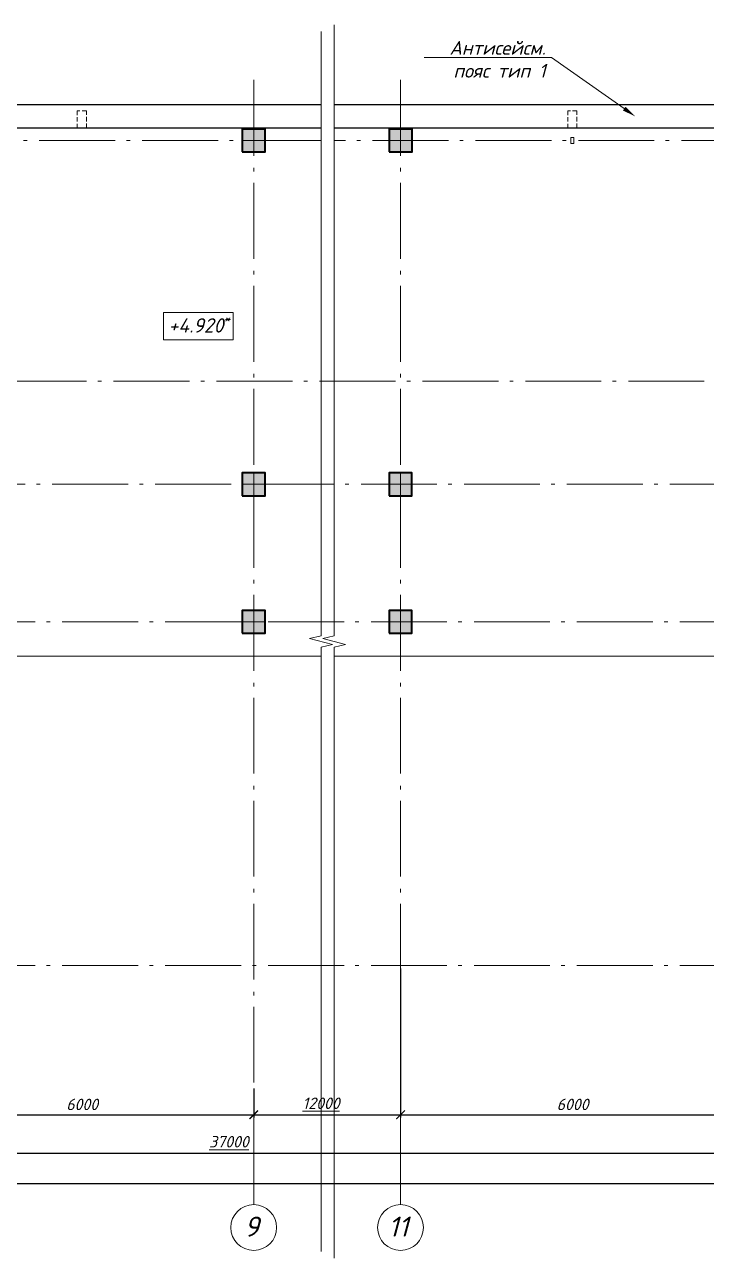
# Model space of a CAD drawing. Header units: millimetres. Extents: x -238377 to -11282, y -123214 to -44846.
# Drawn here: x -77371 to -65471, y -84319 to -62789 of the extents above; entities that cross this region are included whole.
import ezdxf
from ezdxf import colors
from ezdxf.entities.mleader import LeaderData, LeaderLine
from ezdxf.enums import TextEntityAlignment as Align
from ezdxf.math import Vec2, Vec3

# ---------------------------------------------------------------- set-up
doc = ezdxf.new("R2010")
doc.units = ezdxf.units.MM
doc.header["$MEASUREMENT"] = 0
doc.linetypes.add('Double Dashed', pattern=[1797.222233, 1325, -211.666656, 63.333344, -197.222233])
doc.linetypes.add('штриховаяX2', pattern=[38.1, 25.4, -12.7])
doc.layers.get('0').update_dxf_attribs({"lineweight": 5})
for name, color, linetype, lineweight in [('#Бетон', 10, 'Continuous', 35), ('#Выноски', 150, 'Continuous', 15), ('#Оси', 7, 'Continuous', 5), ('колонны_Ном._пера__94', 252, 'Continuous', 13), ('колонны_Ном._пера__99', 7, 'Continuous', 40), ('Конструкции', 160, 'Continuous', 5), ('оси_Ном._пера__96', 7, 'Continuous', 5), ('оси_Ном._пера__97', 7, 'Continuous', 20), ('размеры', 7, 'Continuous', 5), ('текст_Ном._пера__1', 7, 'Continuous', 0), ('текст_Ном._пера__98', 7, 'Continuous', 35), ('чертеж_Ном._пера__96', 7, 'Continuous', 13)]:
    doc.layers.add(name, color=color, linetype=linetype, lineweight=lineweight)
for name, color, linetype in [('#стены наруж', 7, 'Continuous'), ('колонны', 7, 'Continuous'), ('оси', 7, 'Continuous')]:
    doc.layers.add(name, color=color, linetype=linetype)
doc.styles.add('GOST 2.304', font='isocpeui.ttf')
doc.styles.get("Standard").update_dxf_attribs({"font": 'isocpeui.ttf'})
doc.styles.add('STEP PR', font='isocpeui.ttf')
doc.styles.add('СГЕНЕРИР_СТИЛЬ_3', font='gost_2_304-81_type.ttf')
doc.dimstyles.get("Standard").update_dxf_attribs({"dimtxt": 200, "dimasz": 150, "dimexe": 50, "dimexo": 50, "dimgap": 80, "dimtad": 1, "dimdec": 0, "dimzin": 0, "dimdsep": 46, "dimtxsty": 'Standard', "dimblk": 'ARCHTICK', "dimcen": 5, "dimdle": 50, "dimadec": 0, "dimazin": 0, "dimtfac": 1, "dimtdec": 0, "dimtofl": 0, "dimtmove": 1, "dimatfit": 3, "dimfxl": 1, "dimtolj": 1, "dimtzin": 0, "dimarcsym": 0})

# ---------------------------------------------------------------- blocks, each defined once
blk = doc.blocks.new('Колонна_15_1', base_point=(22379, 71856))
at = {"layer": 'колонны_Ном._пера__94', "linetype": 'Continuous', "true_color": 0x7d7d7d}
blk.add_hatch(color=8, dxfattribs=at).paths.add_polyline_path([(22179, 71647), (22579, 71647), (22579, 72047), (22179, 72047)])
blk.add_hatch(color=8, dxfattribs=at).paths.add_polyline_path([(22179, 71647), (22579, 71647), (22579, 72047), (22179, 72047)])
at = {"layer": 'колонны_Ном._пера__99', "linetype": 'Continuous', "flags": 128}
blk.add_lwpolyline([(22179, 71647), (22579, 71647), (22579, 72047), (22179, 72047)], close=True, dxfattribs=at)
at = {"layer": 'колонны_Ном._пера__99', "color": 8, "linetype": 'Continuous', "true_color": 0x737373, "flags": 128}
blk.add_lwpolyline([(22179, 71647), (22579, 71647), (22579, 72047), (22179, 72047)], close=True, dxfattribs=at)
at = {"layer": 'оси_Ном._пера__96', "color": 253, "lineweight": 5, "true_color": 0x9c9c9c}
for points in [[(22379, 72047), (22379, 71647)], [(22379, 72047), (22379, 71647)], [(22179, 71847), (22579, 71847)], [(22179, 71847), (22579, 71847)]]:
    blk.add_lwpolyline(points, dxfattribs=at)
blk = doc.blocks.new('Стандартный маркер сетки_16')
at = {"layer": 'оси_Ном._пера__96', "linetype": 'Double Dashed'}
blk.add_line((900, 0), (41068, 0), dxfattribs=at)
at = {"layer": 'оси_Ном._пера__96', "style": 'СГЕНЕРИР_СТИЛЬ_3'}
blk.add_attdef('AC_MarkerText_1', text='', height=350, rotation=180, dxfattribs=at).set_placement((-261, 270), align=Align.BOTTOM_LEFT)
blk = doc.blocks.new('_ArchTick')
at = {"color": 0, "linetype": 'ByBlock', "const_width": 0.15}
blk.add_lwpolyline([(-0.5, -0.5), (0.5, 0.5)], dxfattribs=at)
blk = doc.blocks.new('*D280')
at = {"layer": 'Defpoints', "color": 0, "lineweight": 0, "transparency": 16777216}
for p in [(-113522, -82586), (-55309, -82767), (-55309, -83013)]:
    blk.add_point(p, dxfattribs=at)
at = {"layer": 'размеры', "color": 0, "lineweight": -2, "transparency": 16777216}
for p, q in [((-113522, -82636), (-113522, -83063)), ((-55309, -82817), (-55309, -83063)), ((-113572, -83013), (-55259, -83013))]:
    blk.add_line(p, q, dxfattribs=at)
at = {"layer": 'размеры', "color": 0, "lineweight": -2, "transparency": 16777216, "xscale": 150, "yscale": 150, "zscale": 150, "rotation": 180}
blk.add_blockref('_ArchTick', (-113522, -83013), dxfattribs=at)
at = {"layer": 'размеры', "color": 0, "lineweight": -2, "transparency": 16777216, "xscale": 150, "yscale": 150, "zscale": 150}
blk.add_blockref('_ArchTick', (-55309, -83013), dxfattribs=at)
at = {"layer": 'размеры', "color": 0, "transparency": 16777216, "insert": (-79684, -82833), "char_height": 200, "attachment_point": 5}
blk.add_mtext('\\A1;58213', dxfattribs=at)
blk = doc.blocks.new('*D290')
at = {"layer": 'Defpoints', "color": 0, "lineweight": 0, "transparency": 16777216}
for p in [(-79372, -81278), (-73372, -81353), (-73372, -81813)]:
    blk.add_point(p, dxfattribs=at)
at = {"layer": 'размеры', "color": 0, "lineweight": -2, "transparency": 16777216}
for p, q in [((-79372, -81328), (-79372, -81863)), ((-73372, -81403), (-73372, -81863)), ((-79422, -81813), (-73322, -81813))]:
    blk.add_line(p, q, dxfattribs=at)
at = {"layer": 'размеры', "color": 0, "lineweight": -2, "transparency": 16777216, "xscale": 150, "yscale": 150, "zscale": 150, "rotation": 180}
blk.add_blockref('_ArchTick', (-79372, -81813), dxfattribs=at)
at = {"layer": 'размеры', "color": 0, "lineweight": -2, "transparency": 16777216, "xscale": 150, "yscale": 150, "zscale": 150}
blk.add_blockref('_ArchTick', (-73372, -81813), dxfattribs=at)
at = {"layer": 'размеры', "color": 0, "transparency": 16777216, "insert": (-76367, -81633), "char_height": 200, "attachment_point": 5}
blk.add_mtext('\\A1;6000', dxfattribs=at)
blk = doc.blocks.new('*D291')
at = {"layer": 'Defpoints', "color": 0, "lineweight": 0, "transparency": 16777216}
for p in [(-70809, -79210), (-73372, -81303), (-70809, -81813)]:
    blk.add_point(p, dxfattribs=at)
at = {"layer": 'размеры', "color": 0, "lineweight": -2, "transparency": 16777216}
for p, q in [((-70809, -79260), (-70809, -81863)), ((-73372, -81353), (-73372, -81863)), ((-73422, -81813), (-70759, -81813))]:
    blk.add_line(p, q, dxfattribs=at)
at = {"layer": 'размеры', "color": 0, "lineweight": -2, "transparency": 16777216, "xscale": 150, "yscale": 150, "zscale": 150, "rotation": 180}
blk.add_blockref('_ArchTick', (-73372, -81813), dxfattribs=at)
at = {"layer": 'размеры', "color": 0, "lineweight": -2, "transparency": 16777216, "xscale": 150, "yscale": 150, "zscale": 150}
blk.add_blockref('_ArchTick', (-70809, -81813), dxfattribs=at)
at = {"layer": 'размеры', "color": 0, "transparency": 16777216, "insert": (-72196, -81613), "char_height": 200, "attachment_point": 5}
blk.add_mtext('\\A1;\\L12000', dxfattribs=at)
blk = doc.blocks.new('*D292')
at = {"layer": 'Defpoints', "color": 0, "lineweight": 0, "transparency": 16777216}
for p in [(-70809, -81813), (-64809, -81813), (-64809, -82099)]:
    blk.add_point(p, dxfattribs=at)
at = {"layer": 'размеры', "color": 0, "lineweight": -2, "transparency": 16777216}
for p, q in [((-70859, -81813), (-64759, -81813)), ((-64809, -82049), (-64809, -81763))]:
    blk.add_line(p, q, dxfattribs=at)
at = {"layer": 'размеры', "color": 0, "lineweight": -2, "transparency": 16777216, "xscale": 150, "yscale": 150, "zscale": 150, "rotation": 180}
blk.add_blockref('_ArchTick', (-70809, -81813), dxfattribs=at)
at = {"layer": 'размеры', "color": 0, "lineweight": -2, "transparency": 16777216, "xscale": 150, "yscale": 150, "zscale": 150}
blk.add_blockref('_ArchTick', (-64809, -81813), dxfattribs=at)
at = {"layer": 'размеры', "color": 0, "transparency": 16777216, "insert": (-67805, -81633), "char_height": 200, "attachment_point": 5}
blk.add_mtext('\\A1;6000', dxfattribs=at)
blk = doc.blocks.new('*D300')
at = {"layer": 'Defpoints', "color": 0, "lineweight": 0, "transparency": 16777216}
for p in [(-82872, -82098), (-55309, -82248), (-55309, -82484)]:
    blk.add_point(p, dxfattribs=at)
at = {"layer": 'размеры', "color": 0, "lineweight": -2, "transparency": 16777216}
for p, q in [((-82872, -82148), (-82872, -82534)), ((-55309, -82298), (-55309, -82534)), ((-82922, -82484), (-55259, -82484))]:
    blk.add_line(p, q, dxfattribs=at)
at = {"layer": 'размеры', "color": 0, "lineweight": -2, "transparency": 16777216, "xscale": 150, "yscale": 150, "zscale": 150, "rotation": 180}
blk.add_blockref('_ArchTick', (-82872, -82484), dxfattribs=at)
at = {"layer": 'размеры', "color": 0, "lineweight": -2, "transparency": 16777216, "xscale": 150, "yscale": 150, "zscale": 150}
blk.add_blockref('_ArchTick', (-55309, -82484), dxfattribs=at)
at = {"layer": 'размеры', "color": 0, "transparency": 16777216, "insert": (-73805, -82284), "char_height": 200, "attachment_point": 5}
blk.add_mtext('\\A1;\\L37000', dxfattribs=at)
blk = doc.blocks.new('*U427')
at = {"color": 0, "linetype": 'ByBlock', "lineweight": -2}
for p, q in [((65.9, 0), (66.21, 1.25)), ((66.21, 1.25), (66.84, -1.25)), ((65.9, 0), (0, 0)), ((66.84, -1.25), (67.15, 0)), ((133.05, 0), (67.15, 0))]:
    blk.add_line(p, q, dxfattribs=at)
blk = doc.blocks.new('*U426')
at = {"color": 0, "linetype": 'ByBlock', "lineweight": -2}
for p, q in [((66.66, 0), (66.97, 1.25)), ((66.97, 1.25), (67.59, -1.25)), ((66.66, 0), (0, 0)), ((67.59, -1.25), (67.91, 0)), ((134.56, 0), (67.91, 0))]:
    blk.add_line(p, q, dxfattribs=at)

msp = doc.modelspace()

# ---------------------------------------------------------------- linework, layer by layer
at = {"layer": '#Бетон', "linetype": 'штриховаяX2', "lineweight": 9, "ltscale": 3}
for points in [[(-76292.2, -64590.4), (-76292.2, -64290.4), (-76452.2, -64290.4), (-76452.2, -64590.4)], [(-67729.6, -64590.4), (-67729.6, -64290.4), (-67889.6, -64290.4), (-67889.6, -64590.4)]]:
    msp.add_lwpolyline(points, close=True, dxfattribs=at)
at = {"layer": '#стены наруж', "lineweight": 30}
for points in [[(-72195.8, -64190.4), (-83171.9, -64190.4), (-83171.9, -64590.4), (-79571.7, -64590.4)], [(-54689, -64190.4), (-71968.1, -64190.4)], [(-79571.7, -64590.4), (-72195.8, -64590.4)], [(-71968.1, -64590.4), (-55089, -64590.4)]]:
    msp.add_lwpolyline(points, dxfattribs=at)
at = {"layer": 'Конструкции', "color": 83, "linetype": 'Continuous', "true_color": 0x7dc93b}
msp.add_lwpolyline([(-67837.9, -64760.4), (-67785.3, -64760.4), (-67785.3, -64860.4), (-67837.9, -64860.4)], close=True, dxfattribs=at)
at = {"layer": 'оси_Ном._пера__96', "linetype": 'Double Dashed'}
for p, q in [((-73371.9, -63752.2), (-73371.9, -82481.6)), ((-70809.3, -63752.2), (-70809.3, -82481.6)), ((-72195.8, -64810.4), (-116141.3, -64810.4)), ((-52001.3, -64810.4), (-71968.1, -64810.4)), ((-52201, -70810.4), (-114353.2, -70810.4)), ((-52026.2, -73210.4), (-116141.3, -73210.4)), ((-73371.9, -82481.6), (-73371.9, -83381.6)), ((-70809.3, -82481.6), (-70809.3, -83381.6))]:
    msp.add_line(p, q, dxfattribs=at)
at = {"layer": 'оси_Ном._пера__96', "linetype": 'Double Dashed', "lineweight": 5}
msp.add_line((-52026.2, -79210.4), (-116141.3, -79210.4), dxfattribs=at)
at = {"layer": 'оси_Ном._пера__96', "linetype": 'Double Dashed'}
for p in [(-73371.9, -82481.6), (-73371.9, -82481.6), (-70809.3, -82481.6), (-70809.3, -82481.6)]:
    msp.add_point(p, dxfattribs=at)
at = {"layer": 'оси_Ном._пера__97', "linetype": 'Continuous'}
for centre, major_axis, start_param, end_param in [((-73371.9, -83781.6), (282.8, 282.8), 3.9269908, 10.2101761), ((-70809.3, -83781.6), (-282.8, 282.8), 2.3561945, 8.6393798)]:
    msp.add_ellipse(centre, major_axis=major_axis, ratio=1, start_param=start_param, end_param=end_param, dxfattribs=at)
at = {"layer": 'текст_Ном._пера__98', "linetype": 'Continuous', "lineweight": 5, "flags": 128}
msp.add_lwpolyline([(-74947.3, -67811.6), (-73729.5, -67811.6), (-73729.5, -68287.5), (-74947.3, -68287.5)], close=True, dxfattribs=at)
at = {"layer": 'чертеж_Ном._пера__96'}
for points in [[(-79772.2, -73810.4), (-73371.9, -73810.4)], [(-73371.9, -73810.4), (-72195.8, -73810.4)], [(-67371.9, -73810.4), (-71968.1, -73810.4)], [(-71968.1, -73810.4), (-61929.6, -73810.4)]]:
    msp.add_lwpolyline(points, dxfattribs=at)

# ---------------------------------------------------------------- block references
at = {"xscale": -160, "yscale": 160, "zscale": 160, "rotation": 270}
for name, p in [('*U426', (-71968.1, -84318.9)), ('*U427', (-72195.8, -84198.8))]:
    msp.add_blockref(name, p, dxfattribs=at)
at = {"layer": 'колонны'}
for p in [(-73372.2, -64801.5), (-70809, -64801.5), (-73372.2, -70801.5), (-70809.6, -70801.5), (-73372.2, -73201.5), (-70809.6, -73201.5)]:
    msp.add_blockref('Колонна_15_1', p, dxfattribs=at)
at = {"layer": 'оси', "color": 251, "linetype": 'Continuous', "lineweight": 13, "zscale": 1000, "rotation": 180}
msp.add_blockref('Стандартный маркер сетки_16', (-52026.2, -69010.4), dxfattribs=at)

# ---------------------------------------------------------------- texts
at = {"layer": '#Оси', "linetype": 'Continuous', "ltscale": 100, "style": 'GOST 2.304'}
for s, p in [('9', (-73409.6, -83765.4)), ('11', (-70846.9, -83765.4))]:
    msp.add_text(s, height=350, dxfattribs=at).set_placement(p, align=Align.MIDDLE_CENTER)
at = {"layer": 'текст_Ном._пера__1', "linetype": 'Continuous', "insert": (-74859.5, -68162.9), "char_height": 250, "width": 1475.673, "attachment_point": 7, "style": 'STEP PR'}
msp.add_mtext('\\A1;+4.920{\\H0.7x;\\S*^ ;}', dxfattribs=at)

# ---------------------------------------------------------------- dimensions: what is measured, and where the dimension line sits
at = {"layer": 'размеры'}
for base, p1, p2, text, picture, middle in [((-70809.3, -81812.7), (-73371.9, -81302.6), (-70809.3, -79210.4), '%%U12000', '*D291', (-72195.8, -81812.7)), ((-55309.3, -82484), (-82871.9, -82098.5), (-55309.3, -82247.6), '%%U37000', '*D300', (-73804.5, -82484))]:
    dim = msp.add_linear_dim(base=base, p1=p1, p2=p2, text=text, dimstyle='Standard', dxfattribs=at)
    dim.commit()
    dim.dimension.update_dxf_attribs({"geometry": picture, "text_midpoint": middle, "dimtype": 160})
for base, p1, p2, picture, middle in [((-73371.9, -81812.7), (-79371.9, -81278.2), (-73371.9, -81352.6), '*D290', (-76367.2, -81812.7)), ((-64809.3, -81812.7), (-70809.3, -81812.7), (-64809.3, -82099.2), '*D292', (-67804.5, -81812.7)), ((-55309.3, -83012.7), (-113521.9, -82585.8), (-55309.3, -82766.9), '*D280', (-79684, -83012.7))]:
    dim = msp.add_linear_dim(base=base, p1=p1, p2=p2, dimstyle='Standard', dxfattribs=at)
    dim.commit()
    dim.dimension.update_dxf_attribs({"geometry": picture, "text_midpoint": middle, "dimtype": 160})

# ---------------------------------------------------------------- leaders
at = {"layer": '#Выноски'}
ml = msp.add_multileader_mtext('Standard', dxfattribs=at)
ml.set_content('Антисейсм.\\Pпояс{\\A1; тип 1     } ', color=256, style='STEP PR')
ml.set_leader_properties(color=256, linetype='ByLayer', lineweight=-1)
ml.build(insert=Vec2(0, 0))
ml.multileader.update_dxf_attribs({"text_left_attachment_type": 6, "text_right_attachment_type": 6, "dogleg_length": 0, "arrow_head_size": 240})
ctx = ml.context
ctx.base_point, ctx.char_height, ctx.arrow_head_size, ctx.landing_gap_size, ctx.plane_origin = Vec3(-70064.2, -63361.6), 240, 240, 100, Vec3(-53843.8, -75633.8)
ctx.left_attachment, ctx.right_attachment, ctx.text_align_type = 6, 6, 2
notes = []
notes.append((ctx, [(1, (1, 1, 0), (-68174.9, -63361.6), (-1, 0), 0, [(0, [(-66707.5, -64392.3)], 0, [])])]))
ctx.mtext.insert, ctx.mtext.rotation, ctx.mtext.defined_height, ctx.mtext.alignment, ctx.mtext.flow_direction = Vec3(-68274.9, -63073.6), 6.2831853, 130.9, 3, 5
for ctx, leaders in notes:
    for number, flags, end, landing, length, lines in leaders:
        leader = LeaderData()
        leader.index, (leader.has_last_leader_line, leader.has_dogleg_vector, leader.attachment_direction) = number, flags
        leader.last_leader_point, leader.dogleg_vector, leader.dogleg_length = Vec3(end), Vec3(landing), length
        for number, points, colour, breaks in lines:
            line = LeaderLine()
            line.index, line.vertices, line.color, line.breaks = number, Vec3.list(points), colors.encode_raw_color(colour), breaks
            leader.lines.append(line)
        ctx.leaders.append(leader)

doc.saveas('drawing.dxf')
